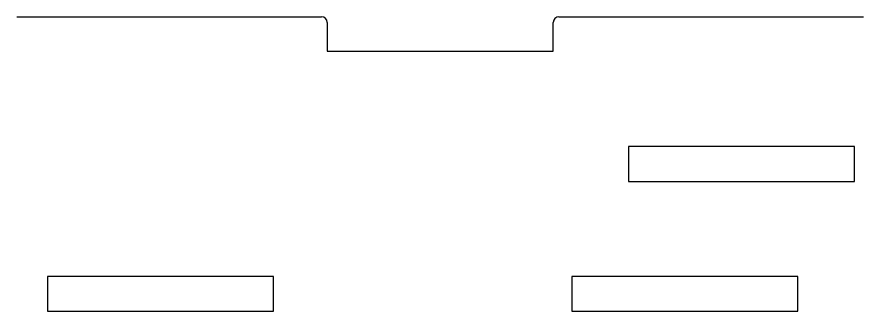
# Model space of a CAD drawing. Extents: x 10 to 1489, y -739 to -10.
# Drawn here: x 1163.9 to 1313.7, y -67.5 to -15.1 of the extents above; entities that cross this region are included whole.
import ezdxf

# ---------------------------------------------------------------- set-up
doc = ezdxf.new("R2010")
doc.units = 0

msp = doc.modelspace()

# ---------------------------------------------------------------- linework, layer by layer
at = {"layer": 'cut', "color": 0}
for p, q in [((1163.853134, -15.076734), (1218.053025, -15.076734)), ((1219.053023, -16.076732), (1219.053023, -21.176722)), ((1259.252943, -21.176722), (1259.252943, -16.076732)), ((1260.252941, -15.076734), (1314.452832, -15.076734)), ((1219.053023, -21.176722), (1259.252943, -21.176722)), ((1272.652916, -38.176688), (1272.652916, -44.376675)), ((1312.852835, -38.176688), (1272.652916, -38.176688)), ((1312.852835, -44.376675), (1312.852835, -38.176688)), ((1272.652916, -44.376675), (1312.852835, -44.376675)), ((1169.286456, -61.276641), (1169.286456, -67.476629)), ((1209.486376, -61.276641), (1169.286456, -61.276641)), ((1209.486376, -67.476629), (1209.486376, -61.276641)), ((1262.552936, -61.276641), (1262.552936, -67.476629)), ((1302.752856, -61.276641), (1262.552936, -61.276641)), ((1302.752856, -67.476629), (1302.752856, -61.276641)), ((1169.286456, -67.476629), (1209.486376, -67.476629)), ((1262.552936, -67.476629), (1302.752856, -67.476629))]:
    msp.add_line(p, q, dxfattribs=at)
for centre, start, end in [((1218.053025, -16.076732), 0, 90), ((1260.252941, -16.076732), 90, 180)]:
    msp.add_arc(centre, 0.999998, start, end, dxfattribs=at)

doc.saveas('drawing.dxf')
